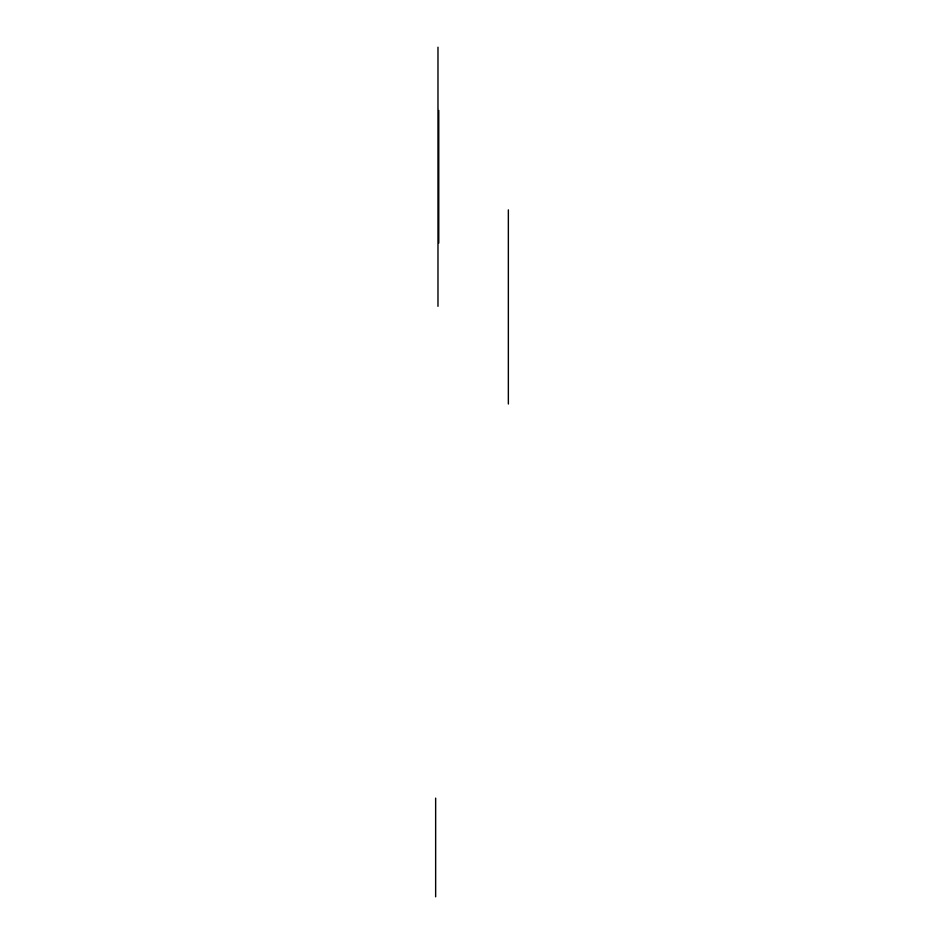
<?xml version="1.0" encoding="UTF-8"?>
<svg xmlns="http://www.w3.org/2000/svg" width="944" height="944" viewBox="0 0 944 944"><rect width="100%" height="100%" fill="white"/><g stroke="black" fill="none" stroke-linecap="round" stroke-linejoin="round"><path stroke-width="1.42" d="M508.356 209.887L508.356 403.997M438.759 110.436L438.759 243.092M437.981 47.2L437.981 306.328M435.644 798.128L435.644 896.8"/></g></svg>
